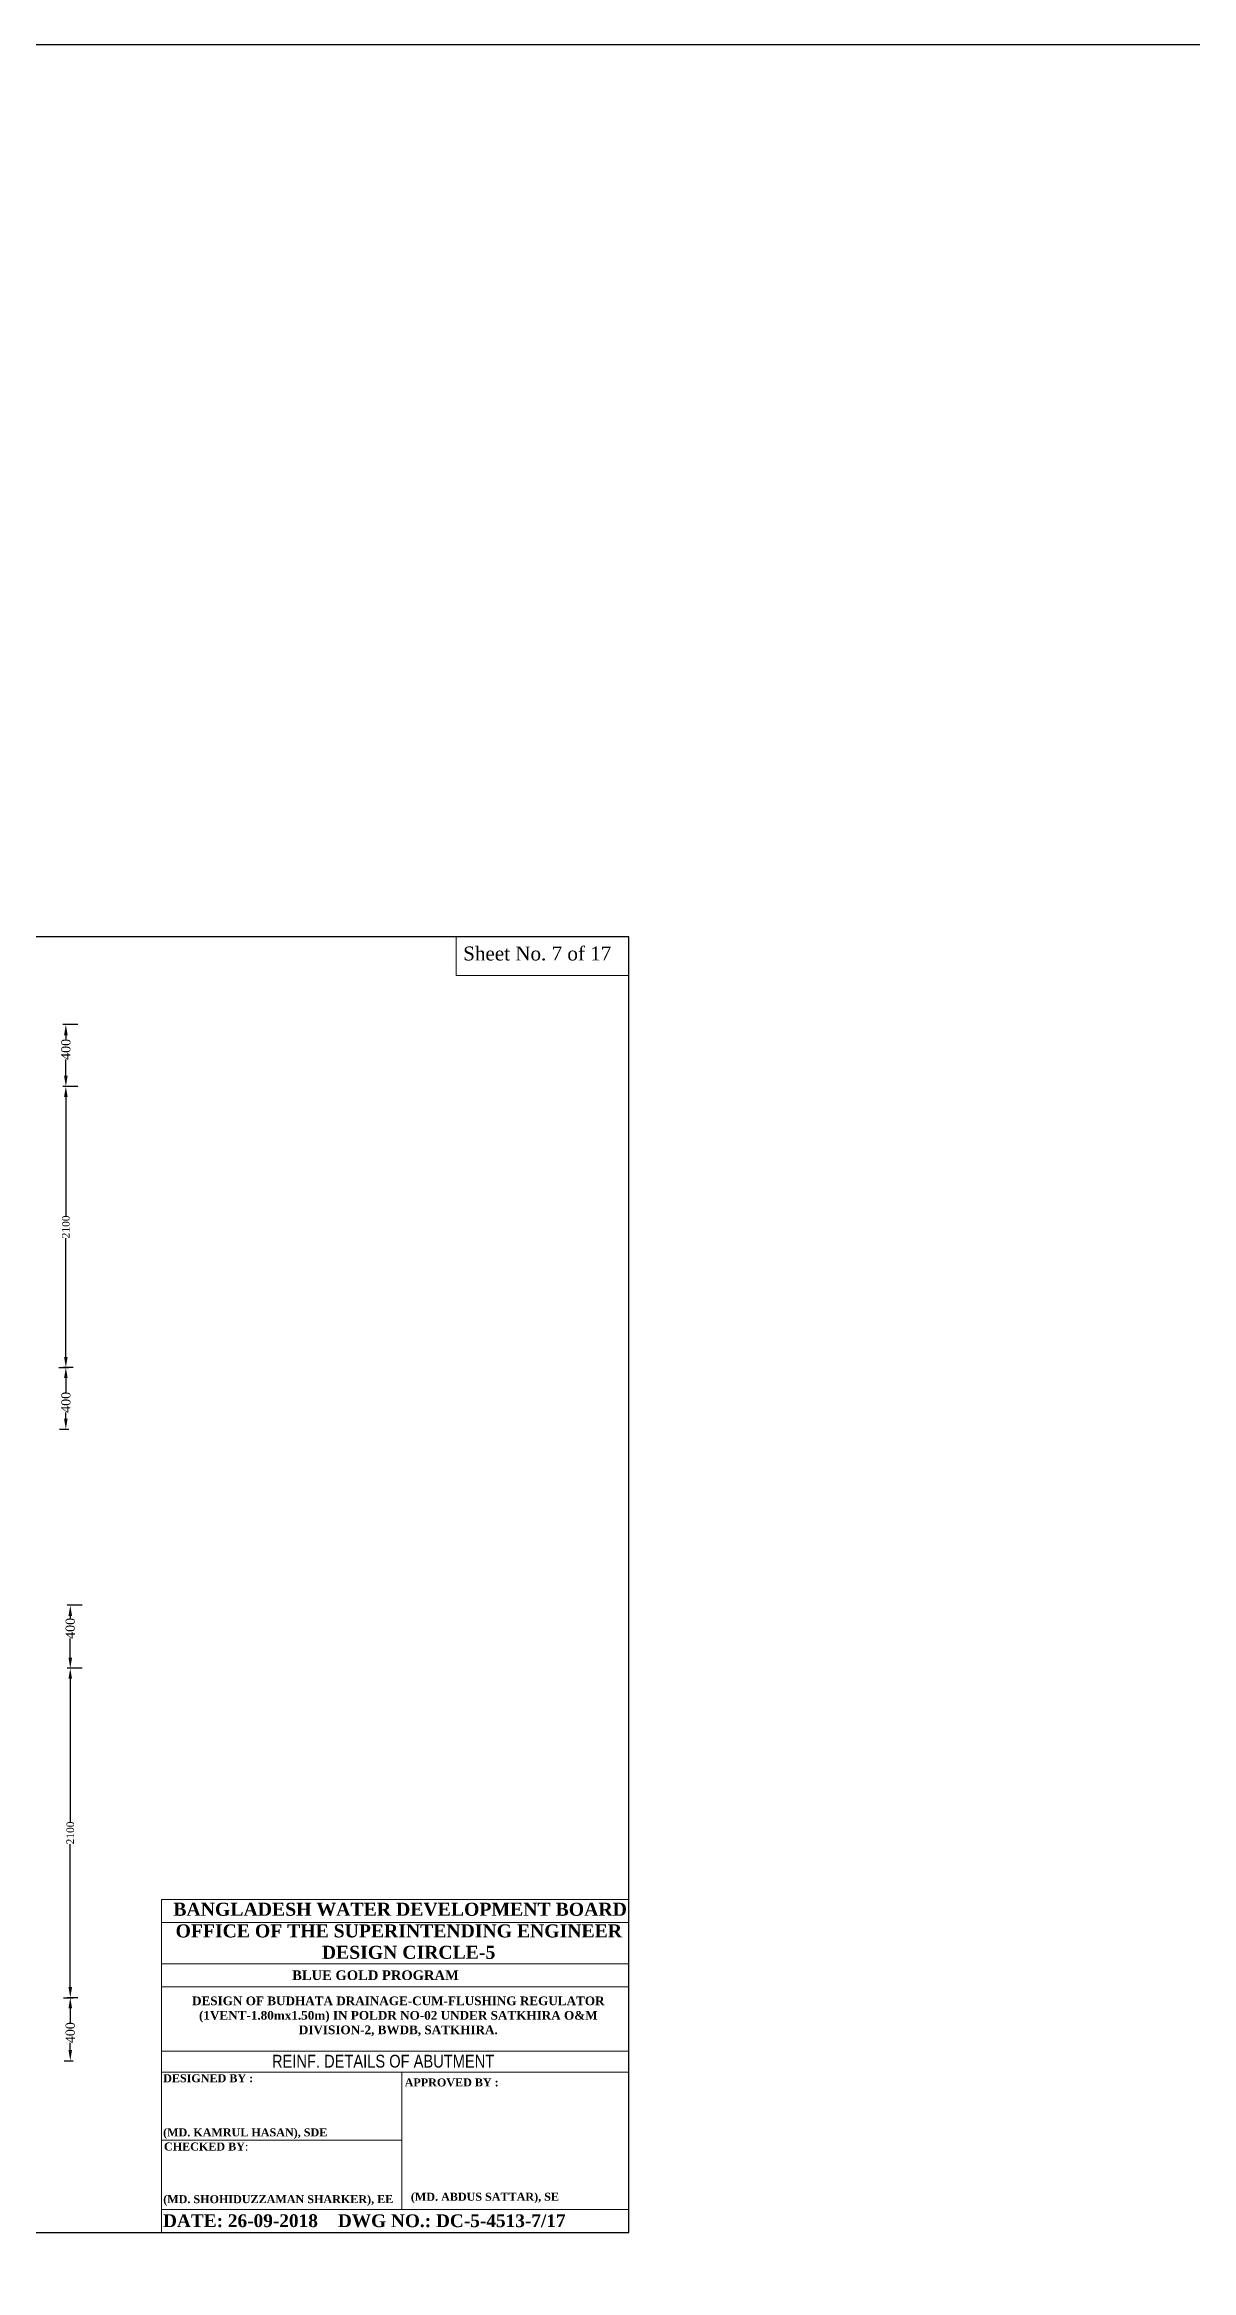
# Model space of a CAD drawing. Extents: x -298162 to 1078160, y -513173 to -216568.
# Drawn here: x 267069 to 304945, y -460974 to -387457 of the extents above; entities that cross this region are included whole.
import ezdxf

# ---------------------------------------------------------------- set-up
doc = ezdxf.new("R2010")
doc.units = 0
doc.header["$MEASUREMENT"] = 0
doc.linetypes.add('ACAD_ISO02W100', pattern=[15, 12, -3])
doc.layers.get('0').update_dxf_attribs({"linetype": 'CONTINUOUS'})
doc.layers.get('DEFPOINTS').update_dxf_attribs({"linetype": 'CONTINUOUS'})
doc.layers.add('doted', color=172, linetype='ACAD_ISO02W100', lineweight=30)
doc.layers.add('LINE', color=7, linetype='CONTINUOUS')
doc.layers.add('TEXT', color=10, linetype='CONTINUOUS')
doc.styles.add('ARIAL NARROW', font='ARIALN.TTF')
doc.styles.get("Standard").update_dxf_attribs({"font": 'times.ttf', "height": 250})
doc.dimstyles.new('3', dxfattribs={"dimtxt": 225, "dimasz": 350, "dimexe": 100, "dimexo": 25, "dimgap": 9, "dimtad": 0, "dimdec": 0, "dimzin": 0, "dimdsep": 46, "dimtxsty": 'Standard', "dimcen": 0, "dimclrt": 256, "dimadec": 0, "dimazin": 0, "dimtfac": 1, "dimtdec": 0, "dimtofl": 0, "dimtmove": 2, "dimatfit": 3, "dimfxl": 1, "dimtolj": 1, "dimtzin": 0, "dimarcsym": 0})

# ---------------------------------------------------------------- blocks, each defined once
blk = doc.blocks.new('*D805')
at = {"layer": 'DEFPOINTS', "color": 0, "lineweight": -2}
for p in [(268167, -421867), (267774, -431149), (268044, -431149)]:
    blk.add_point(p, dxfattribs=at)
at = {"layer": 'LINE', "color": 0, "lineweight": -2}
for p, q in [((268142, -421867), (267674, -421867)), ((267774, -422217), (267774, -426140)), ((267774, -430799), (267774, -426876)), ((268019, -431149), (267674, -431149))]:
    blk.add_line(p, q, dxfattribs=at)
for points in [[(267715, -422217), (267832, -422217), (267774, -421867)], [(267715, -430799), (267832, -430799), (267774, -431149)]]:
    blk.add_solid(points, dxfattribs=at)
at = {"layer": 'LINE', "insert": (267774, -426508), "char_height": 250, "attachment_point": 5, "rotation": 90}
blk.add_mtext('\\A1;2100', dxfattribs=at)
blk = doc.blocks.new('*D807')
at = {"layer": 'DEFPOINTS', "color": 0, "lineweight": -2}
for p in [(267522, -431149), (267543, -433191), (267774, -433191)]:
    blk.add_point(p, dxfattribs=at)
at = {"layer": 'LINE', "color": 0, "lineweight": -2}
for p, q in [((267547, -431149), (267874, -431149)), ((267774, -431499), (267774, -431966)), ((267774, -432841), (267774, -432637)), ((267568, -433191), (267874, -433191))]:
    blk.add_line(p, q, dxfattribs=at)
for points in [[(267715, -431499), (267832, -431499), (267774, -431149)], [(267715, -432841), (267832, -432841), (267774, -433191)]]:
    blk.add_solid(points, dxfattribs=at)
at = {"layer": 'LINE', "insert": (267774, -432302), "char_height": 250, "attachment_point": 5, "rotation": 90}
blk.add_mtext('\\A1;{\\H1.222x;\\C7;400}', dxfattribs=at)
blk = doc.blocks.new('*D810')
at = {"layer": 'DEFPOINTS', "color": 0, "lineweight": -2}
for p in [(268192, -419825), (267774, -421867), (268192, -421867)]:
    blk.add_point(p, dxfattribs=at)
at = {"layer": 'LINE', "color": 0, "lineweight": -2}
for p, q in [((268167, -419825), (267674, -419825)), ((267774, -420175), (267774, -420310)), ((267774, -421517), (267774, -420981)), ((268167, -421867), (267674, -421867))]:
    blk.add_line(p, q, dxfattribs=at)
for points in [[(267715, -420175), (267832, -420175), (267774, -419825)], [(267715, -421517), (267832, -421517), (267774, -421867)]]:
    blk.add_solid(points, dxfattribs=at)
at = {"layer": 'LINE', "insert": (267774, -420646), "char_height": 250, "attachment_point": 5, "rotation": 90}
blk.add_mtext('\\A1;{\\H1.222x;\\C7;400}', dxfattribs=at)
blk = doc.blocks.new('*D814')
at = {"layer": 'DEFPOINTS', "color": 0, "lineweight": -2}
for p in [(268338, -441082), (267920, -451966), (268190, -451966)]:
    blk.add_point(p, dxfattribs=at)
at = {"layer": 'LINE', "color": 0, "lineweight": -2}
for p, q in [((268313, -441082), (267820, -441082)), ((267920, -441432), (267920, -446156)), ((267920, -451616), (267920, -446892)), ((268165, -451966), (267820, -451966))]:
    blk.add_line(p, q, dxfattribs=at)
for points in [[(267861, -441432), (267978, -441432), (267920, -441082)], [(267861, -451616), (267978, -451616), (267920, -451966)]]:
    blk.add_solid(points, dxfattribs=at)
at = {"layer": 'LINE', "insert": (267920, -446524), "char_height": 250, "attachment_point": 5, "rotation": 90}
blk.add_mtext('\\A1;2100', dxfattribs=at)
blk = doc.blocks.new('*D816')
at = {"layer": 'DEFPOINTS', "color": 0, "lineweight": -2}
for p in [(267668, -451966), (267689, -454045), (267920, -454045)]:
    blk.add_point(p, dxfattribs=at)
at = {"layer": 'LINE', "color": 0, "lineweight": -2}
for p, q in [((267693, -451966), (268020, -451966)), ((267920, -452316), (267920, -452783)), ((267920, -453695), (267920, -453455)), ((267714, -454045), (268020, -454045))]:
    blk.add_line(p, q, dxfattribs=at)
for points in [[(267861, -452316), (267978, -452316), (267920, -451966)], [(267861, -453695), (267978, -453695), (267920, -454045)]]:
    blk.add_solid(points, dxfattribs=at)
at = {"layer": 'LINE', "insert": (267920, -453119), "char_height": 250, "attachment_point": 5, "rotation": 90}
blk.add_mtext('\\A1;{\\H1.222x;\\C7;400}', dxfattribs=at)
blk = doc.blocks.new('*D819')
at = {"layer": 'DEFPOINTS', "color": 0, "lineweight": -2}
for p in [(268338, -439003), (267920, -441082), (268338, -441082)]:
    blk.add_point(p, dxfattribs=at)
at = {"layer": 'LINE', "color": 0, "lineweight": -2}
for p, q in [((268313, -439003), (267820, -439003)), ((267920, -439353), (267920, -439432)), ((267920, -440732), (267920, -440104)), ((268313, -441082), (267820, -441082))]:
    blk.add_line(p, q, dxfattribs=at)
for points in [[(267861, -439353), (267978, -439353), (267920, -439003)], [(267861, -440732), (267978, -440732), (267920, -441082)]]:
    blk.add_solid(points, dxfattribs=at)
at = {"layer": 'LINE', "insert": (267920, -439768), "char_height": 250, "attachment_point": 5, "rotation": 90}
blk.add_mtext('\\A1;{\\H1.222x;\\C7;400}', dxfattribs=at)

msp = doc.modelspace()

# ---------------------------------------------------------------- linework, layer by layer
at = {"color": 0, "lineweight": 13}
for p, q in [((270937.264, -448717.18), (286362.265, -448717.18)), ((270937.264, -448717.18), (270937.264, -459716.504)), ((270937.264, -449482.261), (286362.265, -449482.261)), ((270937.264, -450847.081), (286362.265, -450847.081)), ((270937.264, -451604.307), (286362.265, -451604.307)), ((270937.264, -453729.776), (286362.265, -453729.776)), ((270937.264, -454423.01), (286362.265, -454423.01)), ((278873.188, -458964.799), (278873.188, -454423.01)), ((270937.264, -456667.923), (278882.331, -456667.923)), ((270937.264, -458964.799), (286164.322, -458964.799)), ((272116.478, -458964.799), (286362.265, -458964.799)), ((272116.478, -458964.799), (286164.322, -458964.799)), ((272116.478, -458964.799), (286164.322, -458964.799)), ((270937.264, -459716.504), (286362.265, -459716.504))]:
    msp.add_line(p, q, dxfattribs=at)
at = {"layer": 'doted', "color": 0, "linetype": 'ByBlock', "lineweight": 13}
msp.add_lwpolyline([(286362.265, -416930.684), (280662.98, -416930.684), (280662.98, -418201.332), (286362.265, -418201.332)], close=True, dxfattribs=at)
at = {"layer": 'LINE', "color": 0}
msp.add_line((268192.217, -421867.336), (268192.217, -421867.336), dxfattribs=at)
at = {"layer": 'LINE', "color": 3}
msp.add_lwpolyline([(-298162.249, -387456.877), (1078159.826, -387456.877), (1078159.826, -513172.583), (-298162.249, -513172.583)], close=True, dxfattribs=at)
at = {"layer": 'LINE', "color": 0}
msp.add_lwpolyline([(225857.065, -459716.504), (286362.265, -459716.504), (286362.265, -416930.684), (225857.065, -416930.684)], close=True, dxfattribs=at)

# ---------------------------------------------------------------- texts
at = {"color": 0, "lineweight": 13}
for s, insert, char_height, width, attachment_point in [('{\\fTimes New Roman|b1|i0|c0|p18;BANGLADESH WATER DEVELOPMENT BOARD}', (271321.207, -448827.752), 431.68407, 15505.95167, 1), ('{\\fTimes New Roman|b1|i0|c0|p18;OFFICE OF THE SUPERINTENDING ENGINEER}', (271397.382, -449542.553), 430.53292, 15464.60245, 1), ('{\\fTimes New Roman|b1|i0|c0|p18;DESIGN CIRCLE-5}', (276228.248, -450250.207), 430.53292, 15464.60245, 1), ('{\\fTimes New Roman|b1|i0|c0|p18;BLUE GOLD PROGRAM}', (275248.241, -451062.357), 318.21998, 11430.35833, 1), ('\\pt1724;{\\fTimes New Roman|b1|i0|c0|p18;DESIGN OF BUDHATA DRAINAGE-CUM-FLUSHING REGULATOR (1VENT-1.80mx1.50m) IN POLDR NO-02 UNDER SATKHIRA O&M DIVISION-2, BWDB, SATKHIRA.}', (278751.907, -452581.388), 287.292343, 14794.49075, 5)]:
    msp.add_mtext(s, dxfattribs=dict(at, insert=insert, char_height=char_height, width=width, attachment_point=attachment_point))
at = {"color": 0, "lineweight": 13, "attachment_point": 1}
for s, insert, char_height in [('{\\fTimes New Roman|b1|i0|c0|p18;DESIGNED BY :}', (270987.258, -454492.825), 264.29637), ('{\\fTimes New Roman|b1|i0|c0|p18;APPROVED BY :}', (278962.588, -454630.334), 264.29637), ('{\\fTimes New Roman|b1|i0|c0|p18;(MD. KAMRUL HASAN), SDE}', (270984.842, -456280.302), 264.29637), ('{\\fTimes New Roman|b1|i0|c0|p18;CHECKED BY\\fTimes New Roman|b0|i0|c0|p18;:\\fTimes New Roman|b1|i0|c0|p18;}', (271014.097, -456747.532), 264.296372), ('{\\fTimes New Roman|b1|i0|c0|p18;(MD. SHOHIDUZZAMAN SHARKER), EE}', (270989.6, -458485.991), 264.29637), ('{\\fTimes New Roman|b1|i0|c0|p18;(MD. ABDUS SATTAR), SE}', (279167.141, -458405.877), 264.29637), ('{\\fTimes New Roman|b1|i0|c0|p18;DATE: 26-09-2018}', (270982.081, -459118.022), 421.81701), ('{\\fTimes New Roman|b1|i0|c0|p18;DWG NO.: DC-5-4513-7/17}', (276756.83, -459119.68), 421.81701)]:
    msp.add_mtext(s, dxfattribs=dict(at, insert=insert, char_height=char_height))
at = {"layer": 'doted', "color": 0, "linetype": 'ByBlock', "lineweight": 13, "insert": (280894.541, -417247.707), "char_height": 460.83533, "width": 18322.85758, "attachment_point": 1}
msp.add_mtext('{\\fTimes New Roman|b0|i0|c204|p18;Sheet No. }7{\\fTimes New Roman|b0|i0|c204|p18; of 1}7', dxfattribs=at)
at = {"layer": 'TEXT', "color": 0, "style": 'ARIAL NARROW'}
msp.add_text('REINF. DETAILS OF ABUTMENT  ', height=422.49906, dxfattribs=at).set_placement((274580.264, -454272.6))

# ---------------------------------------------------------------- dimensions: what is measured, and where the dimension line sits
at = {"layer": 'LINE', "color": 0}
for base, p1, p2, picture, middle in [((267773.691, -421867.336), (268192.217, -419825.471), (268192.217, -421867.336), '*D810', (267773.691, -420645.652)), ((267773.691, -433190.597), (267522.297, -431148.732), (267543.223, -433190.597), '*D807', (267773.691, -432301.674)), ((267919.699, -441082.231), (268338.225, -439003.066), (268338.225, -441082.231), '*D819', (267919.699, -439767.968)), ((267919.699, -454045.062), (267668.305, -451965.897), (267689.231, -454045.062), '*D816', (267919.699, -453118.838))]:
    dim = msp.add_linear_dim(base=base, p1=p1, p2=p2, angle=90, text='{\\H1.222x;\\C7;400}', dimstyle='3', dxfattribs=at)
    dim.commit()
    dim.dimension.update_dxf_attribs({"geometry": picture, "text_midpoint": middle, "dimtype": 160})
for base, p1, p2, picture, middle in [((267773.691, -431148.732), (268167.217, -421867.336), (268044.17, -431148.732), '*D805', (267773.691, -426508.034)), ((267919.699, -451965.897), (268338.225, -441082.231), (268190.178, -451965.897), '*D814', (267919.699, -446524.064))]:
    dim = msp.add_linear_dim(base=base, p1=p1, p2=p2, angle=90, text='2100', dimstyle='3', dxfattribs=at)
    dim.commit()
    dim.dimension.update_dxf_attribs({"geometry": picture, "text_midpoint": middle})

doc.saveas('drawing.dxf')
